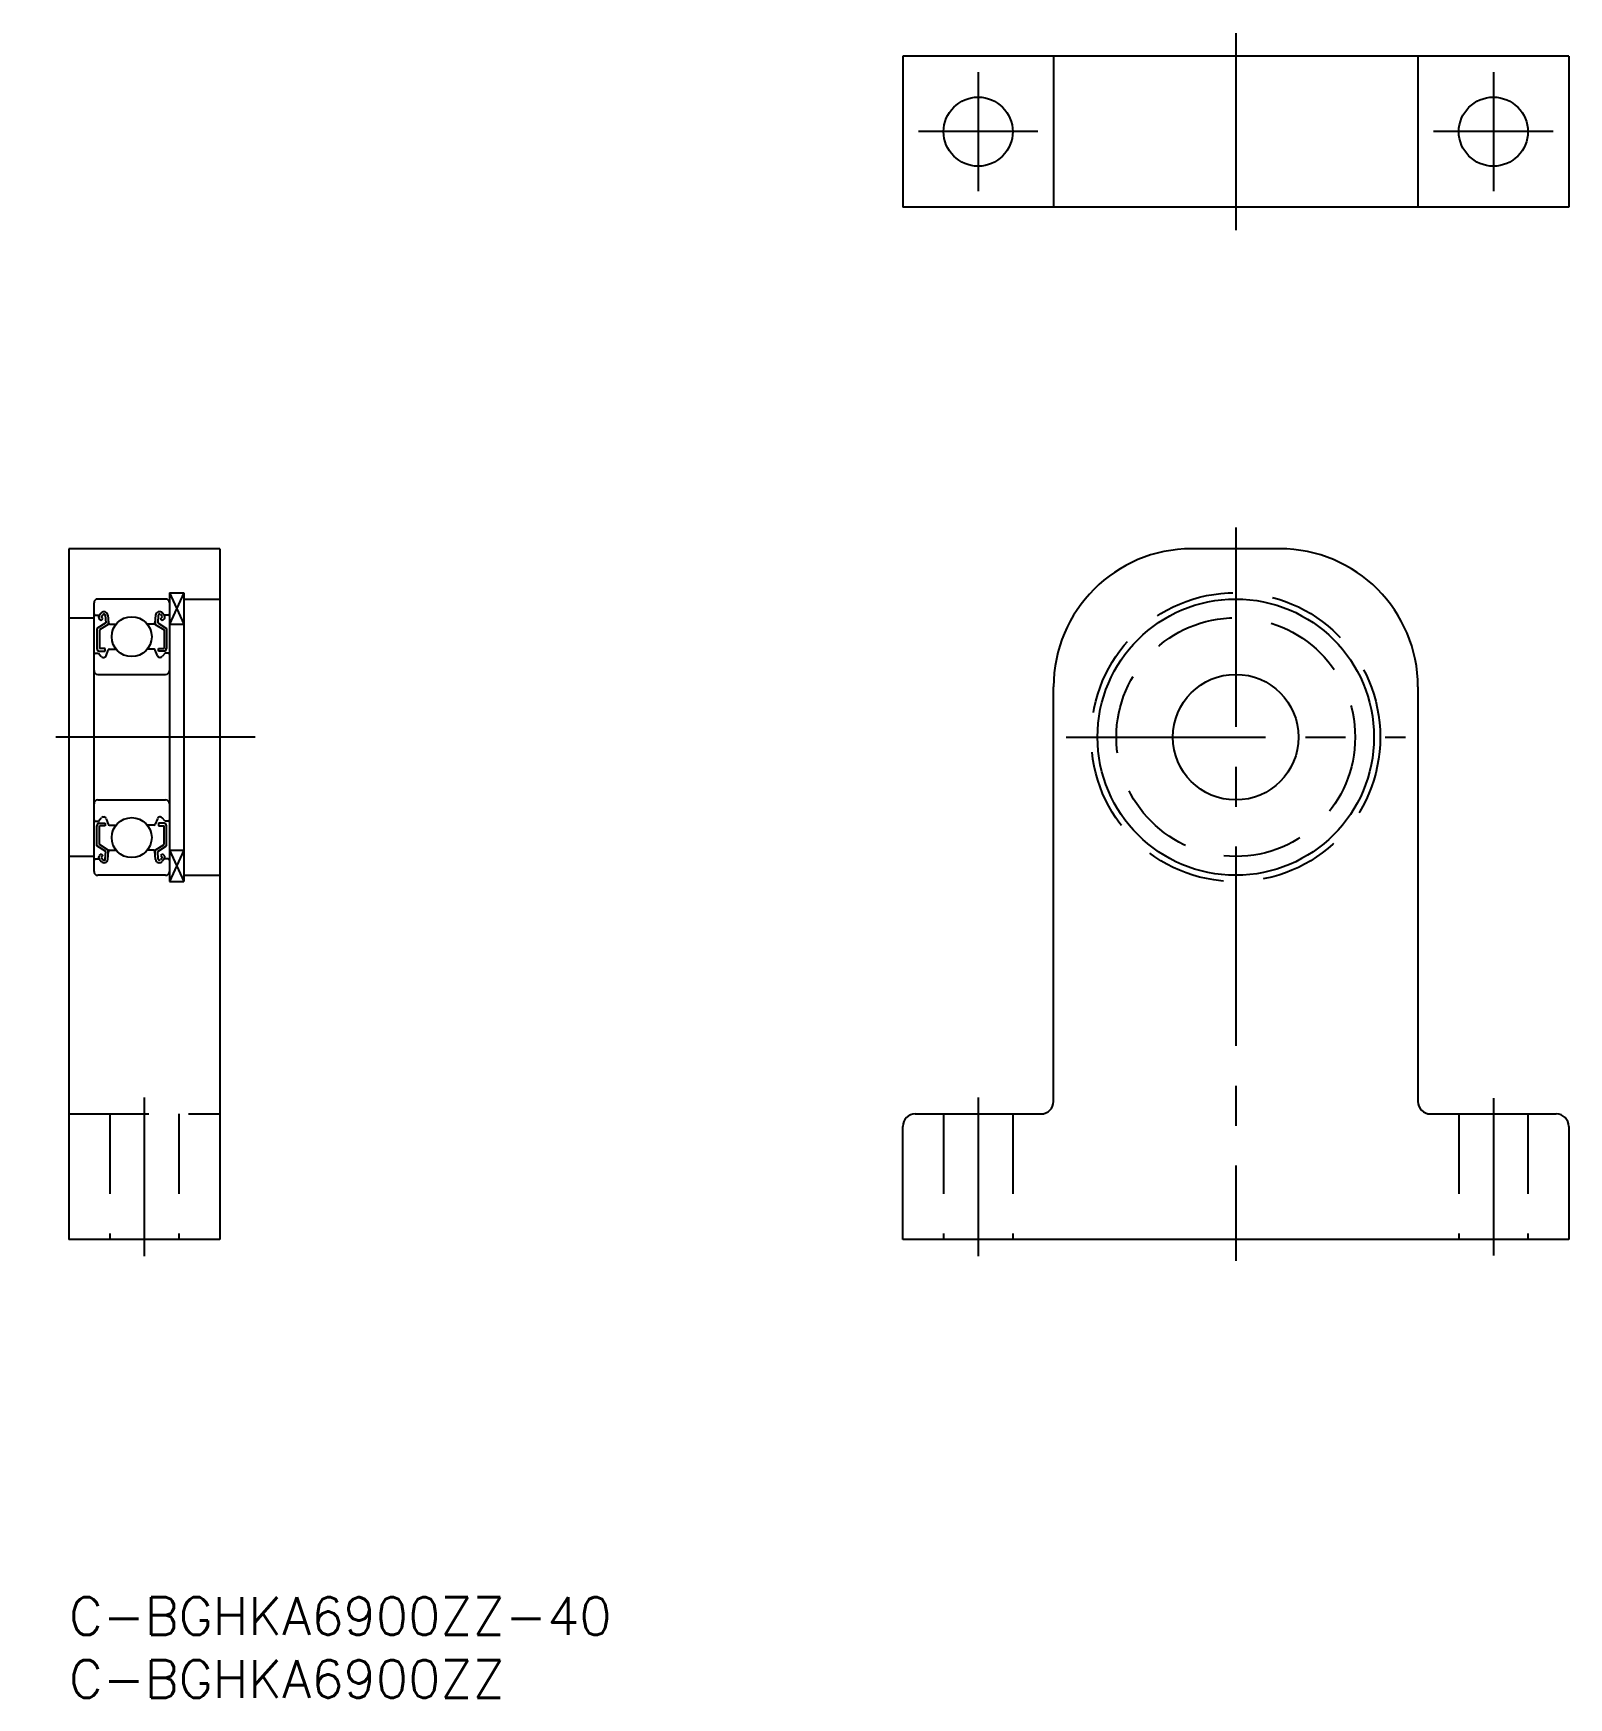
# Model space of a CAD drawing. Extents: x -3 to 119, y -8 to 125.
import ezdxf
from ezdxf.enums import TextEntityAlignment as Align

# ---------------------------------------------------------------- set-up
doc = ezdxf.new("R2010")
doc.units = 0
doc.header["$LTSCALE"] = 0.5
doc.linetypes.add('CENTER', pattern=[50.8, 31.75, -6.35, 6.35, -6.35])
doc.linetypes.add('DASHED', pattern=[19.05, 12.7, -6.35])
doc.layers.get('0').update_dxf_attribs({"linetype": 'CONTINUOUS'})
doc.layers.add('CENTER', color=1, linetype='CENTER')
doc.styles.get("Standard").update_dxf_attribs({"font": 'txt.shx', "height": 3, "bigfont": 'bigfont.shx'})

msp = doc.modelspace()

# ---------------------------------------------------------------- linework, layer by layer
at = {"color": 7, "linetype": 'CONTINUOUS'}
for p, q in [((119.36, 122.69), (66.36, 122.69)), ((66.36, 122.69), (66.36, 110.69)), ((78.36, 122.69), (78.36, 110.69)), ((107.36, 122.69), (107.36, 110.69)), ((119.36, 122.69), (119.36, 110.69)), ((119.36, 110.69), (66.36, 110.69)), ((0, 83.48), (0, 28.48)), ((12, 83.48), (0, 83.48)), ((12, 83.48), (12, 28.48)), ((96.36, 83.48), (89.36, 83.48)), ((8, 79.98), (8, 56.98)), ((8, 79.98), (9.15, 79.98)), ((9.15, 79.98), (9.15, 56.98)), ((2, 57.78), (2, 79.18)), ((7.7, 79.48), (2.3, 79.48)), ((2.41, 78.18), (2.57, 78.37)), ((2.56, 78.05), (2.72, 78.24)), ((3.1, 78.2), (3.15, 77.57)), ((6.9, 78.2), (6.85, 77.57)), ((7.44, 78.05), (7.28, 78.24)), ((7.59, 78.18), (7.43, 78.37)), ((9.15, 79.48), (12, 79.48)), ((0, 77.98), (2, 77.98)), ((2.1, 78.18), (2.41, 78.18)), ((2.93, 77.57), (2.23, 77.14)), ((2.23, 77.14), (2.23, 75.53)), ((2.56, 77.77), (2.42, 77.91)), ((3.13, 77.46), (2.43, 77.03)), ((2.43, 77.03), (2.43, 75.53)), ((2.71, 77.91), (2.56, 78.05)), ((2.56, 77.77), (2.71, 77.91)), ((2.9, 78.18), (2.93, 77.57)), ((3.13, 77.81), (3.13, 77.46)), ((3.25, 77.48), (3.77, 77.48)), ((6.75, 77.48), (6.23, 77.48)), ((6.87, 77.81), (6.87, 77.46)), ((6.87, 77.46), (7.57, 77.03)), ((7.1, 78.18), (7.07, 77.57)), ((7.07, 77.57), (7.77, 77.14)), ((7.29, 77.91), (7.44, 78.05)), ((7.44, 77.77), (7.29, 77.91)), ((7.44, 77.77), (7.58, 77.91)), ((7.57, 77.03), (7.57, 75.53)), ((7.9, 78.18), (7.59, 78.18)), ((7.77, 77.14), (7.77, 75.53)), ((8, 77.48), (9.15, 77.48)), ((2.1, 75.18), (2.35, 75.18)), ((2.35, 75.18), (2.58, 74.9)), ((2.88, 75.53), (2.43, 75.53)), ((2.43, 75.33), (2.88, 75.33)), ((2.74, 74.83), (2.77, 74.83)), ((2.88, 75.33), (2.88, 75.53)), ((2.96, 74.96), (3.13, 75.41)), ((3.22, 75.48), (3.77, 75.48)), ((6.78, 75.48), (6.23, 75.48)), ((7.04, 74.96), (6.87, 75.41)), ((7.12, 75.33), (7.12, 75.53)), ((7.12, 75.53), (7.57, 75.53)), ((7.57, 75.33), (7.12, 75.33)), ((7.26, 74.83), (7.23, 74.83)), ((7.65, 75.18), (7.42, 74.9)), ((7.9, 75.18), (7.65, 75.18)), ((2.3, 73.48), (7.7, 73.48)), ((78.36, 39.48), (78.36, 72.48)), ((107.36, 72.48), (107.36, 39.48)), ((2.3, 63.48), (7.7, 63.48)), ((2.1, 61.78), (2.35, 61.78)), ((2.23, 59.82), (2.23, 61.43)), ((2.35, 61.78), (2.58, 62.05)), ((2.43, 61.63), (2.88, 61.63)), ((2.43, 59.93), (2.43, 61.43)), ((2.88, 61.43), (2.43, 61.43)), ((2.74, 62.13), (2.77, 62.13)), ((2.88, 61.63), (2.88, 61.43)), ((2.96, 61.99), (3.13, 61.54)), ((3.22, 61.48), (3.77, 61.48)), ((6.78, 61.48), (6.23, 61.48)), ((7.04, 61.99), (6.87, 61.54)), ((7.12, 61.63), (7.12, 61.43)), ((7.57, 61.63), (7.12, 61.63)), ((7.12, 61.43), (7.57, 61.43)), ((7.26, 62.13), (7.23, 62.13)), ((7.65, 61.78), (7.42, 62.05)), ((7.57, 59.93), (7.57, 61.43)), ((7.9, 61.78), (7.65, 61.78)), ((7.77, 59.82), (7.77, 61.43)), ((2.93, 59.38), (2.23, 59.82)), ((3.13, 59.49), (2.43, 59.93)), ((6.87, 59.49), (7.57, 59.93)), ((7.07, 59.38), (7.77, 59.82)), ((2, 58.98), (0, 58.98)), ((2.1, 58.78), (2.41, 58.78)), ((2.41, 58.78), (2.57, 58.59)), ((2.56, 59.19), (2.42, 59.05)), ((2.56, 59.19), (2.71, 59.05)), ((2.71, 59.05), (2.56, 58.91)), ((2.56, 58.91), (2.72, 58.72)), ((2.9, 58.77), (2.93, 59.38)), ((3.1, 58.75), (3.15, 59.39)), ((3.13, 59.14), (3.13, 59.49)), ((3.25, 59.48), (3.77, 59.48)), ((6.75, 59.48), (6.23, 59.48)), ((6.9, 58.75), (6.85, 59.39)), ((6.87, 59.14), (6.87, 59.49)), ((7.1, 58.77), (7.07, 59.38)), ((7.44, 58.91), (7.28, 58.72)), ((7.44, 59.19), (7.29, 59.05)), ((7.29, 59.05), (7.44, 58.91)), ((7.59, 58.78), (7.43, 58.59)), ((7.44, 59.19), (7.58, 59.05)), ((7.9, 58.78), (7.59, 58.78)), ((8, 59.48), (9.15, 59.48)), ((7.7, 57.48), (2.3, 57.48)), ((9.15, 57.48), (12, 57.48)), ((8, 56.98), (9.15, 56.98)), ((67.36, 38.48), (77.36, 38.48)), ((108.36, 38.48), (118.36, 38.48)), ((66.36, 28.48), (66.36, 37.48)), ((119.36, 37.48), (119.36, 28.48)), ((12, 28.48), (0, 28.48)), ((119.36, 28.48), (66.36, 28.48))]:
    msp.add_line(p, q, dxfattribs=at)
at = {"color": 3, "linetype": 'CONTINUOUS'}
for p, q in [((8, 79.98), (9.15, 77.48)), ((9.15, 79.98), (8, 77.48)), ((8, 59.48), (9.15, 56.98)), ((9.15, 59.48), (8, 56.98))]:
    msp.add_line(p, q, dxfattribs=at)
at = {"color": 3, "linetype": 'DASHED'}
for p, q in [((0, 38.48), (12, 38.48)), ((3.25, 38.48), (3.25, 28.48)), ((8.75, 38.48), (8.75, 28.48)), ((69.61, 38.48), (69.61, 28.48)), ((75.11, 38.48), (75.11, 28.48)), ((110.61, 38.48), (110.61, 28.48)), ((116.11, 38.48), (116.11, 28.48))]:
    msp.add_line(p, q, dxfattribs=at)
at = {"color": 7, "linetype": 'CONTINUOUS'}
for centre, radius in [((72.36, 116.69), 2.75), ((113.36, 116.69), 2.75), ((92.86, 68.48), 11), ((5, 76.48), 1.59), ((92.86, 68.48), 5), ((5, 60.48), 1.59)]:
    msp.add_circle(centre, radius, dxfattribs=at)
at = {"color": 3, "linetype": 'DASHED'}
for radius in [11.5, 9.5]:
    msp.add_circle((92.86, 68.48), radius, dxfattribs=at)
at = {"color": 7, "linetype": 'CONTINUOUS'}
for centre, radius, start, end in [((89.36, 72.48), 11, 90, 180), ((96.36, 72.48), 11, 0, 90), ((2.3, 79.18), 0.3, 90, 180), ((2.1, 78.28), 0.1, 180, 270), ((2.8, 78.17), 0.3, 4.9357, 139.9921), ((2.8, 78.17), 0.1, 3.0863, 139.9614), ((7.2, 78.17), 0.3, 40.0079, 175.0643), ((7.2, 78.17), 0.1, 40.0386, 176.9137), ((7.7, 79.18), 0.3, 0, 90), ((7.9, 78.28), 0.1, 270, 0), ((2.56, 78.05), 0.2, 139.9921, 225), ((3.25, 77.58), 0.1, 184.9357, 269.9989), ((6.75, 77.58), 0.1, 270.0011, 355.0643), ((7.44, 78.05), 0.2, 315, 40.0079), ((2.1, 75.08), 0.1, 90, 180), ((2.43, 75.53), 0.2, 180, 270), ((2.74, 75.03), 0.2, 219.9859, 270), ((2.77, 75.03), 0.2, 270, 340.0568), ((3.22, 75.38), 0.1, 90, 160.0568), ((6.78, 75.38), 0.1, 19.9432, 90), ((7.23, 75.03), 0.2, 199.9432, 270), ((7.26, 75.03), 0.2, 270, 320.0141), ((7.57, 75.53), 0.2, 270, 0), ((7.9, 75.08), 0.1, 0, 90), ((2.3, 73.78), 0.3, 180, 270), ((7.7, 73.78), 0.3, 270, 0), ((2.3, 63.18), 0.3, 90, 180), ((7.7, 63.18), 0.3, 0, 90), ((2.1, 61.88), 0.1, 180, 270), ((2.43, 61.43), 0.2, 90, 180), ((2.74, 61.93), 0.2, 90, 140.0141), ((2.77, 61.93), 0.2, 19.9432, 90), ((3.22, 61.58), 0.1, 199.9432, 270), ((6.78, 61.58), 0.1, 270, 340.0568), ((7.23, 61.93), 0.2, 90, 160.0568), ((7.26, 61.93), 0.2, 39.9859, 90), ((7.57, 61.43), 0.2, 0, 90), ((7.9, 61.88), 0.1, 270, 0), ((2.1, 58.68), 0.1, 90, 180), ((2.56, 58.9), 0.2, 135, 220.0079), ((2.8, 58.78), 0.3, 220.0079, 355.0643), ((2.8, 58.78), 0.1, 220.0386, 356.9137), ((3.25, 59.38), 0.1, 90.0011, 175.0643), ((6.75, 59.38), 0.1, 4.9357, 89.9989), ((7.2, 58.78), 0.3, 184.9357, 319.9921), ((7.2, 58.78), 0.1, 183.0863, 319.9614), ((7.44, 58.9), 0.2, 319.9921, 45), ((7.9, 58.68), 0.1, 0, 90), ((2.3, 57.78), 0.3, 180, 270), ((7.7, 57.78), 0.3, 270, 0), ((67.36, 37.48), 1, 90, 180), ((77.36, 39.48), 1, 270, 0), ((108.36, 39.48), 1, 180, 270), ((118.36, 37.48), 1, 0, 90)]:
    msp.add_arc(centre, radius, start, end, dxfattribs=at)
at = {"layer": 'CENTER', "color": 1, "linetype": 'CENTER'}
for p, q in [((92.86, 124.52), (92.86, 108.86)), ((72.36, 121.44), (72.36, 111.94)), ((113.36, 121.44), (113.36, 111.94)), ((77.11, 116.69), (67.61, 116.69)), ((118.11, 116.69), (108.61, 116.69)), ((92.86, 85.17), (92.86, 26.79)), ((14.83, 68.48), (-2.83, 68.48)), ((79.36, 68.48), (106.36, 68.48)), ((6, 39.8), (6, 27.15)), ((72.36, 39.8), (72.36, 27.15)), ((113.36, 39.74), (113.36, 27.22))]:
    msp.add_line(p, q, dxfattribs=at)

# ---------------------------------------------------------------- texts
at = {"color": 7, "linetype": 'CONTINUOUS'}
for s, p in [('C-BGHKA6900ZZ-40', (0, 0)), ('C-BGHKA6900ZZ', (0, -5))]:
    msp.add_text(s, height=3, dxfattribs=at).set_placement(p, align=Align.TOP_LEFT)

doc.saveas('drawing.dxf')
